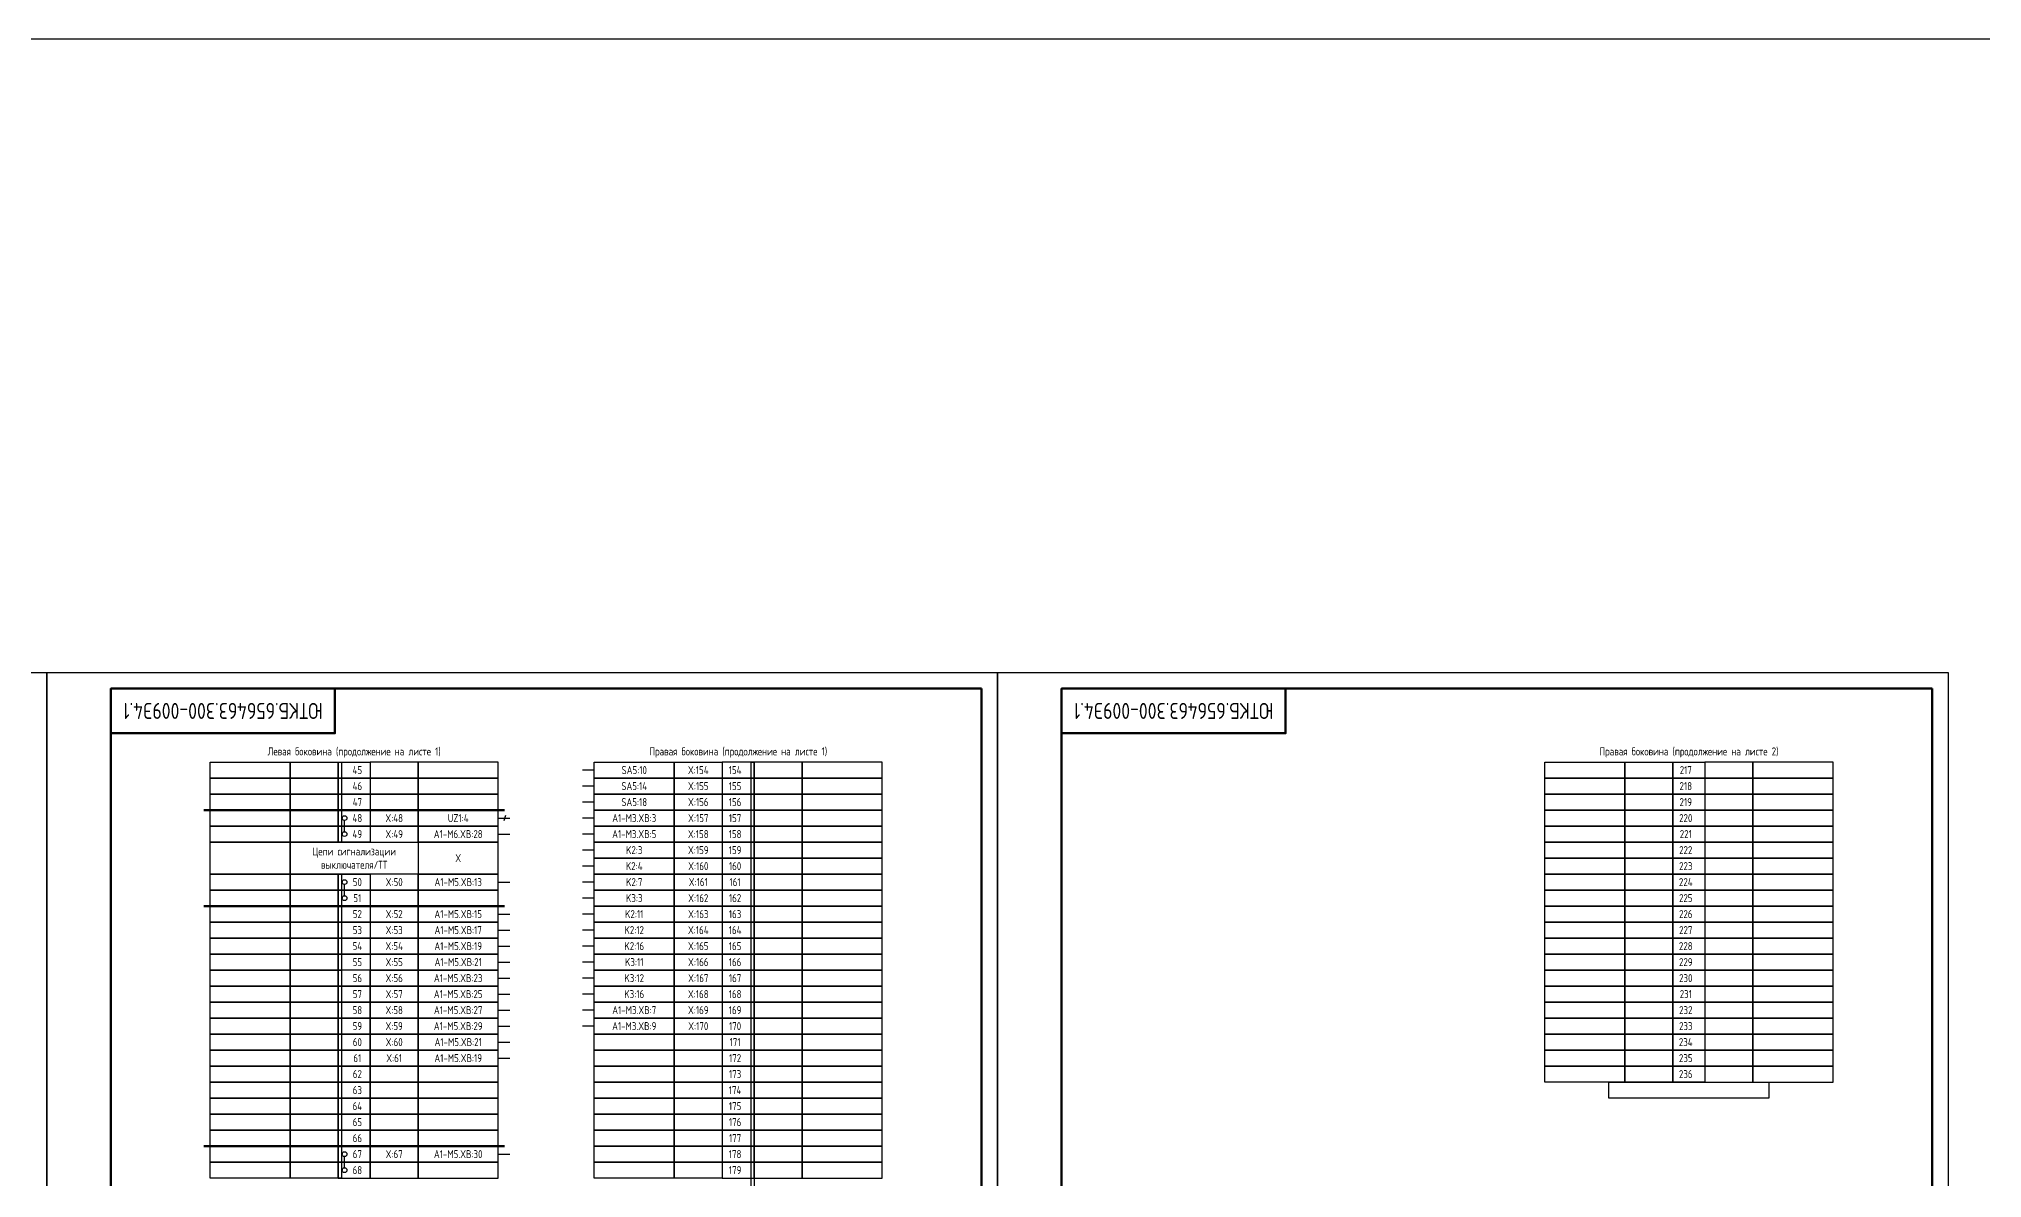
# Model space of a CAD drawing. Header units: millimetres. Extents: x -936 to 3453, y -90 to 618.
# Drawn here: x 2394 to 3002, y 262 to 618 of the extents above; entities that cross this region are included whole.
import ezdxf

# ---------------------------------------------------------------- set-up
doc = ezdxf.new("R2010")
doc.units = ezdxf.units.MM
doc.styles.add('Gost_type_A', font='GOST_A.TTF')

# ---------------------------------------------------------------- blocks, each defined once
blk = doc.blocks.new('Штамп угловой верхний')
at = {"lineweight": 50}
blk.add_lwpolyline([(0, 0), (70, 0), (70, -14), (0, -14)], close=True, dxfattribs=at)

msp = doc.modelspace()

# ---------------------------------------------------------------- linework, layer by layer
for p, q in [((2568, 389.5), (2564.38, 389.5)), ((2568, 384.5), (2564.38, 384.5)), ((2568, 379.5), (2564.38, 379.5)), ((2490, 370.25), (2490, 373.75)), ((2538, 374.5), (2541.62, 374.5)), ((2540.33, 375.31), (2539.75, 373.69)), ((2568, 374.5), (2564.38, 374.5)), ((2538, 369.5), (2541.62, 369.5)), ((2568, 369.5), (2564.38, 369.5)), ((2568, 364.5), (2564.38, 364.5)), ((2568, 359.5), (2564.38, 359.5)), ((2490, 350.25), (2490, 353.75)), ((2538, 354.5), (2541.62, 354.5)), ((2568, 354.5), (2564.38, 354.5)), ((2568, 349.5), (2564.38, 349.5)), ((2538, 344.5), (2541.62, 344.5)), ((2568, 344.5), (2564.38, 344.5)), ((2538, 339.5), (2541.62, 339.5)), ((2538, 334.5), (2541.62, 334.5)), ((2568, 339.5), (2564.38, 339.5)), ((2568, 334.5), (2564.38, 334.5)), ((2538, 329.5), (2541.62, 329.5)), ((2568, 329.5), (2564.38, 329.5)), ((2538, 324.5), (2541.62, 324.5)), ((2568, 324.5), (2564.38, 324.5)), ((2538, 319.5), (2541.62, 319.5)), ((2568, 319.5), (2564.38, 319.5)), ((2538, 314.5), (2541.62, 314.5)), ((2568, 314.5), (2564.38, 314.5)), ((2538, 309.5), (2541.62, 309.5)), ((2538, 304.5), (2541.62, 304.5)), ((2568, 309.5), (2564.38, 309.5)), ((2538, 299.5), (2541.62, 299.5)), ((2490, 265.25), (2490, 268.75)), ((2538, 269.5), (2541.62, 269.5))]:
    msp.add_line(p, q)
at = {"lineweight": 50}
for p, q in [((2446, 377), (2540, 377)), ((2446, 347), (2540, 347)), ((2446, 272), (2540, 272))]:
    msp.add_line(p, q, dxfattribs=at)
for points in [[(-936, 618), (3453, 618), (3453, -90), (-936, -90)], [(2397, 420), (2397, 0), (2100, 0), (2100, 420)], [(2694, 420), (2694, 0), (2397, 0), (2397, 420)], [(2991, 420), (2991, 0), (2694, 0), (2694, 420)], [(2448, 392), (2473, 392), (2473, 387), (2448, 387)], [(2473, 392), (2488, 392), (2488, 387), (2473, 387)], [(2488, 392), (2498, 392), (2498, 387), (2488, 387)], [(2488, 392), (2489, 392), (2489, 387), (2488, 387)], [(2513, 392), (2498, 392), (2498, 387), (2513, 387)], [(2538, 392), (2513, 392), (2513, 387), (2538, 387)], [(2568, 392), (2593, 392), (2593, 387), (2568, 387)], [(2593, 392), (2608, 392), (2608, 387), (2593, 387)], [(2618, 392), (2608, 392), (2608, 387), (2618, 387)], [(2618, 242), (2617, 242), (2617, 392), (2618, 392)], [(2633, 392), (2618, 392), (2618, 387), (2633, 387)], [(2658, 392), (2633, 392), (2633, 387), (2658, 387)], [(2865, 392), (2890, 392), (2890, 387), (2865, 387)], [(2890, 392), (2905, 392), (2905, 387), (2890, 387)], [(2905, 392), (2915, 392), (2915, 387), (2905, 387)], [(2930, 392), (2915, 392), (2915, 387), (2930, 387)], [(2955, 392), (2930, 392), (2930, 387), (2955, 387)], [(2448, 387), (2473, 387), (2473, 382), (2448, 382)], [(2473, 387), (2488, 387), (2488, 382), (2473, 382)], [(2488, 387), (2498, 387), (2498, 382), (2488, 382)], [(2488, 387), (2489, 387), (2489, 382), (2488, 382)], [(2513, 387), (2498, 387), (2498, 382), (2513, 382)], [(2538, 387), (2513, 387), (2513, 382), (2538, 382)], [(2568, 387), (2593, 387), (2593, 382), (2568, 382)], [(2593, 387), (2608, 387), (2608, 382), (2593, 382)], [(2618, 387), (2608, 387), (2608, 382), (2618, 382)], [(2633, 387), (2618, 387), (2618, 382), (2633, 382)], [(2658, 387), (2633, 387), (2633, 382), (2658, 382)], [(2865, 387), (2890, 387), (2890, 382), (2865, 382)], [(2890, 387), (2905, 387), (2905, 382), (2890, 382)], [(2905, 387), (2915, 387), (2915, 382), (2905, 382)], [(2930, 387), (2915, 387), (2915, 382), (2930, 382)], [(2955, 387), (2930, 387), (2930, 382), (2955, 382)], [(2448, 382), (2473, 382), (2473, 377), (2448, 377)], [(2448, 377), (2473, 377), (2473, 372), (2448, 372)], [(2473, 382), (2488, 382), (2488, 377), (2473, 377)], [(2473, 377), (2488, 377), (2488, 372), (2473, 372)], [(2488, 382), (2498, 382), (2498, 377), (2488, 377)], [(2488, 382), (2489, 382), (2489, 377), (2488, 377)], [(2488, 377), (2498, 377), (2498, 372), (2488, 372)], [(2488, 377), (2489, 377), (2489, 372), (2488, 372)], [(2513, 382), (2498, 382), (2498, 377), (2513, 377)], [(2513, 377), (2498, 377), (2498, 372), (2513, 372)], [(2538, 382), (2513, 382), (2513, 377), (2538, 377)], [(2538, 377), (2513, 377), (2513, 372), (2538, 372)], [(2568, 382), (2593, 382), (2593, 377), (2568, 377)], [(2568, 377), (2593, 377), (2593, 372), (2568, 372)], [(2593, 382), (2608, 382), (2608, 377), (2593, 377)], [(2593, 377), (2608, 377), (2608, 372), (2593, 372)], [(2618, 382), (2608, 382), (2608, 377), (2618, 377)], [(2618, 377), (2608, 377), (2608, 372), (2618, 372)], [(2633, 382), (2618, 382), (2618, 377), (2633, 377)], [(2633, 377), (2618, 377), (2618, 372), (2633, 372)], [(2658, 382), (2633, 382), (2633, 377), (2658, 377)], [(2658, 377), (2633, 377), (2633, 372), (2658, 372)], [(2865, 382), (2890, 382), (2890, 377), (2865, 377)], [(2865, 377), (2890, 377), (2890, 372), (2865, 372)], [(2890, 382), (2905, 382), (2905, 377), (2890, 377)], [(2890, 377), (2905, 377), (2905, 372), (2890, 372)], [(2905, 382), (2915, 382), (2915, 377), (2905, 377)], [(2905, 377), (2915, 377), (2915, 372), (2905, 372)], [(2930, 382), (2915, 382), (2915, 377), (2930, 377)], [(2930, 377), (2915, 377), (2915, 372), (2930, 372)], [(2955, 382), (2930, 382), (2930, 377), (2955, 377)], [(2955, 377), (2930, 377), (2930, 372), (2955, 372)], [(2448, 372), (2473, 372), (2473, 367), (2448, 367)], [(2473, 372), (2488, 372), (2488, 367), (2473, 367)], [(2488, 372), (2498, 372), (2498, 367), (2488, 367)], [(2488, 372), (2489, 372), (2489, 367), (2488, 367)], [(2513, 372), (2498, 372), (2498, 367), (2513, 367)], [(2538, 372), (2513, 372), (2513, 367), (2538, 367)], [(2568, 372), (2593, 372), (2593, 367), (2568, 367)], [(2593, 372), (2608, 372), (2608, 367), (2593, 367)], [(2618, 372), (2608, 372), (2608, 367), (2618, 367)], [(2633, 372), (2618, 372), (2618, 367), (2633, 367)], [(2658, 372), (2633, 372), (2633, 367), (2658, 367)], [(2865, 372), (2890, 372), (2890, 367), (2865, 367)], [(2890, 372), (2905, 372), (2905, 367), (2890, 367)], [(2905, 372), (2915, 372), (2915, 367), (2905, 367)], [(2930, 372), (2915, 372), (2915, 367), (2930, 367)], [(2955, 372), (2930, 372), (2930, 367), (2955, 367)], [(2448, 367), (2473, 367), (2473, 357), (2448, 357)], [(2473, 367), (2513, 367), (2513, 357), (2473, 357)], [(2538, 367), (2513, 367), (2513, 357), (2538, 357)], [(2568, 367), (2593, 367), (2593, 362), (2568, 362)], [(2593, 367), (2608, 367), (2608, 362), (2593, 362)], [(2618, 367), (2608, 367), (2608, 362), (2618, 362)], [(2633, 367), (2618, 367), (2618, 362), (2633, 362)], [(2658, 367), (2633, 367), (2633, 362), (2658, 362)], [(2865, 367), (2890, 367), (2890, 362), (2865, 362)], [(2890, 367), (2905, 367), (2905, 362), (2890, 362)], [(2905, 367), (2915, 367), (2915, 362), (2905, 362)], [(2930, 367), (2915, 367), (2915, 362), (2930, 362)], [(2955, 367), (2930, 367), (2930, 362), (2955, 362)], [(2568, 362), (2593, 362), (2593, 357), (2568, 357)], [(2593, 362), (2608, 362), (2608, 357), (2593, 357)], [(2618, 362), (2608, 362), (2608, 357), (2618, 357)], [(2633, 362), (2618, 362), (2618, 357), (2633, 357)], [(2658, 362), (2633, 362), (2633, 357), (2658, 357)], [(2865, 362), (2890, 362), (2890, 357), (2865, 357)], [(2890, 362), (2905, 362), (2905, 357), (2890, 357)], [(2905, 362), (2915, 362), (2915, 357), (2905, 357)], [(2930, 362), (2915, 362), (2915, 357), (2930, 357)], [(2955, 362), (2930, 362), (2930, 357), (2955, 357)], [(2448, 357), (2473, 357), (2473, 352), (2448, 352)], [(2473, 357), (2488, 357), (2488, 352), (2473, 352)], [(2488, 357), (2498, 357), (2498, 352), (2488, 352)], [(2488, 357), (2489, 357), (2489, 352), (2488, 352)], [(2513, 357), (2498, 357), (2498, 352), (2513, 352)], [(2538, 357), (2513, 357), (2513, 352), (2538, 352)], [(2568, 357), (2593, 357), (2593, 352), (2568, 352)], [(2593, 357), (2608, 357), (2608, 352), (2593, 352)], [(2618, 357), (2608, 357), (2608, 352), (2618, 352)], [(2633, 357), (2618, 357), (2618, 352), (2633, 352)], [(2658, 357), (2633, 357), (2633, 352), (2658, 352)], [(2865, 357), (2890, 357), (2890, 352), (2865, 352)], [(2890, 357), (2905, 357), (2905, 352), (2890, 352)], [(2905, 357), (2915, 357), (2915, 352), (2905, 352)], [(2930, 357), (2915, 357), (2915, 352), (2930, 352)], [(2955, 357), (2930, 357), (2930, 352), (2955, 352)], [(2448, 352), (2473, 352), (2473, 347), (2448, 347)], [(2448, 347), (2473, 347), (2473, 342), (2448, 342)], [(2473, 352), (2488, 352), (2488, 347), (2473, 347)], [(2473, 347), (2488, 347), (2488, 342), (2473, 342)], [(2488, 352), (2498, 352), (2498, 347), (2488, 347)], [(2488, 352), (2489, 352), (2489, 347), (2488, 347)], [(2488, 347), (2498, 347), (2498, 342), (2488, 342)], [(2488, 347), (2489, 347), (2489, 342), (2488, 342)], [(2513, 352), (2498, 352), (2498, 347), (2513, 347)], [(2513, 347), (2498, 347), (2498, 342), (2513, 342)], [(2538, 352), (2513, 352), (2513, 347), (2538, 347)], [(2538, 347), (2513, 347), (2513, 342), (2538, 342)], [(2568, 352), (2593, 352), (2593, 347), (2568, 347)], [(2568, 347), (2593, 347), (2593, 342), (2568, 342)], [(2593, 352), (2608, 352), (2608, 347), (2593, 347)], [(2593, 347), (2608, 347), (2608, 342), (2593, 342)], [(2618, 352), (2608, 352), (2608, 347), (2618, 347)], [(2618, 347), (2608, 347), (2608, 342), (2618, 342)], [(2633, 352), (2618, 352), (2618, 347), (2633, 347)], [(2633, 347), (2618, 347), (2618, 342), (2633, 342)], [(2658, 352), (2633, 352), (2633, 347), (2658, 347)], [(2658, 347), (2633, 347), (2633, 342), (2658, 342)], [(2865, 352), (2890, 352), (2890, 347), (2865, 347)], [(2865, 347), (2890, 347), (2890, 342), (2865, 342)], [(2890, 352), (2905, 352), (2905, 347), (2890, 347)], [(2890, 347), (2905, 347), (2905, 342), (2890, 342)], [(2905, 352), (2915, 352), (2915, 347), (2905, 347)], [(2905, 347), (2915, 347), (2915, 342), (2905, 342)], [(2930, 352), (2915, 352), (2915, 347), (2930, 347)], [(2930, 347), (2915, 347), (2915, 342), (2930, 342)], [(2955, 352), (2930, 352), (2930, 347), (2955, 347)], [(2955, 347), (2930, 347), (2930, 342), (2955, 342)], [(2448, 342), (2473, 342), (2473, 337), (2448, 337)], [(2473, 342), (2488, 342), (2488, 337), (2473, 337)], [(2488, 342), (2498, 342), (2498, 337), (2488, 337)], [(2488, 342), (2489, 342), (2489, 337), (2488, 337)], [(2513, 342), (2498, 342), (2498, 337), (2513, 337)], [(2538, 342), (2513, 342), (2513, 337), (2538, 337)], [(2568, 342), (2593, 342), (2593, 337), (2568, 337)], [(2593, 342), (2608, 342), (2608, 337), (2593, 337)], [(2618, 342), (2608, 342), (2608, 337), (2618, 337)], [(2633, 342), (2618, 342), (2618, 337), (2633, 337)], [(2658, 342), (2633, 342), (2633, 337), (2658, 337)], [(2865, 342), (2890, 342), (2890, 337), (2865, 337)], [(2890, 342), (2905, 342), (2905, 337), (2890, 337)], [(2905, 342), (2915, 342), (2915, 337), (2905, 337)], [(2930, 342), (2915, 342), (2915, 337), (2930, 337)], [(2955, 342), (2930, 342), (2930, 337), (2955, 337)], [(2448, 337), (2473, 337), (2473, 332), (2448, 332)], [(2473, 337), (2488, 337), (2488, 332), (2473, 332)], [(2488, 337), (2498, 337), (2498, 332), (2488, 332)], [(2488, 337), (2489, 337), (2489, 332), (2488, 332)], [(2513, 337), (2498, 337), (2498, 332), (2513, 332)], [(2538, 337), (2513, 337), (2513, 332), (2538, 332)], [(2568, 337), (2593, 337), (2593, 332), (2568, 332)], [(2593, 337), (2608, 337), (2608, 332), (2593, 332)], [(2618, 337), (2608, 337), (2608, 332), (2618, 332)], [(2633, 337), (2618, 337), (2618, 332), (2633, 332)], [(2658, 337), (2633, 337), (2633, 332), (2658, 332)], [(2865, 337), (2890, 337), (2890, 332), (2865, 332)], [(2890, 337), (2905, 337), (2905, 332), (2890, 332)], [(2905, 337), (2915, 337), (2915, 332), (2905, 332)], [(2930, 337), (2915, 337), (2915, 332), (2930, 332)], [(2955, 337), (2930, 337), (2930, 332), (2955, 332)], [(2448, 332), (2473, 332), (2473, 327), (2448, 327)], [(2473, 332), (2488, 332), (2488, 327), (2473, 327)], [(2488, 332), (2498, 332), (2498, 327), (2488, 327)], [(2488, 332), (2489, 332), (2489, 327), (2488, 327)], [(2513, 332), (2498, 332), (2498, 327), (2513, 327)], [(2538, 332), (2513, 332), (2513, 327), (2538, 327)], [(2568, 332), (2593, 332), (2593, 327), (2568, 327)], [(2593, 332), (2608, 332), (2608, 327), (2593, 327)], [(2618, 332), (2608, 332), (2608, 327), (2618, 327)], [(2633, 332), (2618, 332), (2618, 327), (2633, 327)], [(2658, 332), (2633, 332), (2633, 327), (2658, 327)], [(2865, 332), (2890, 332), (2890, 327), (2865, 327)], [(2890, 332), (2905, 332), (2905, 327), (2890, 327)], [(2905, 332), (2915, 332), (2915, 327), (2905, 327)], [(2930, 332), (2915, 332), (2915, 327), (2930, 327)], [(2955, 332), (2930, 332), (2930, 327), (2955, 327)], [(2448, 327), (2473, 327), (2473, 322), (2448, 322)], [(2448, 322), (2473, 322), (2473, 317), (2448, 317)], [(2473, 327), (2488, 327), (2488, 322), (2473, 322)], [(2473, 322), (2488, 322), (2488, 317), (2473, 317)], [(2498, 327), (2488, 327), (2488, 322), (2498, 322)], [(2488, 327), (2489, 327), (2489, 322), (2488, 322)], [(2498, 322), (2488, 322), (2488, 317), (2498, 317)], [(2488, 322), (2489, 322), (2489, 317), (2488, 317)], [(2513, 327), (2498, 327), (2498, 322), (2513, 322)], [(2513, 322), (2498, 322), (2498, 317), (2513, 317)], [(2538, 327), (2513, 327), (2513, 322), (2538, 322)], [(2538, 322), (2513, 322), (2513, 317), (2538, 317)], [(2568, 327), (2593, 327), (2593, 322), (2568, 322)], [(2568, 322), (2593, 322), (2593, 317), (2568, 317)], [(2593, 327), (2608, 327), (2608, 322), (2593, 322)], [(2593, 322), (2608, 322), (2608, 317), (2593, 317)], [(2618, 327), (2608, 327), (2608, 322), (2618, 322)], [(2618, 322), (2608, 322), (2608, 317), (2618, 317)], [(2633, 327), (2618, 327), (2618, 322), (2633, 322)], [(2633, 322), (2618, 322), (2618, 317), (2633, 317)], [(2658, 327), (2633, 327), (2633, 322), (2658, 322)], [(2658, 322), (2633, 322), (2633, 317), (2658, 317)], [(2865, 327), (2890, 327), (2890, 322), (2865, 322)], [(2865, 322), (2890, 322), (2890, 317), (2865, 317)], [(2890, 327), (2905, 327), (2905, 322), (2890, 322)], [(2890, 322), (2905, 322), (2905, 317), (2890, 317)], [(2905, 327), (2915, 327), (2915, 322), (2905, 322)], [(2905, 322), (2915, 322), (2915, 317), (2905, 317)], [(2930, 327), (2915, 327), (2915, 322), (2930, 322)], [(2930, 322), (2915, 322), (2915, 317), (2930, 317)], [(2955, 327), (2930, 327), (2930, 322), (2955, 322)], [(2955, 322), (2930, 322), (2930, 317), (2955, 317)], [(2448, 317), (2473, 317), (2473, 312), (2448, 312)], [(2473, 317), (2488, 317), (2488, 312), (2473, 312)], [(2498, 317), (2488, 317), (2488, 312), (2498, 312)], [(2488, 317), (2489, 317), (2489, 312), (2488, 312)], [(2513, 317), (2498, 317), (2498, 312), (2513, 312)], [(2538, 317), (2513, 317), (2513, 312), (2538, 312)], [(2568, 317), (2593, 317), (2593, 312), (2568, 312)], [(2593, 317), (2608, 317), (2608, 312), (2593, 312)], [(2618, 317), (2608, 317), (2608, 312), (2618, 312)], [(2633, 317), (2618, 317), (2618, 312), (2633, 312)], [(2658, 317), (2633, 317), (2633, 312), (2658, 312)], [(2865, 317), (2890, 317), (2890, 312), (2865, 312)], [(2890, 317), (2905, 317), (2905, 312), (2890, 312)], [(2905, 317), (2915, 317), (2915, 312), (2905, 312)], [(2930, 317), (2915, 317), (2915, 312), (2930, 312)], [(2955, 317), (2930, 317), (2930, 312), (2955, 312)], [(2448, 312), (2473, 312), (2473, 307), (2448, 307)], [(2473, 312), (2488, 312), (2488, 307), (2473, 307)], [(2498, 312), (2488, 312), (2488, 307), (2498, 307)], [(2488, 312), (2489, 312), (2489, 307), (2488, 307)], [(2513, 312), (2498, 312), (2498, 307), (2513, 307)], [(2538, 312), (2513, 312), (2513, 307), (2538, 307)], [(2568, 312), (2593, 312), (2593, 307), (2568, 307)], [(2593, 312), (2608, 312), (2608, 307), (2593, 307)], [(2618, 312), (2608, 312), (2608, 307), (2618, 307)], [(2633, 312), (2618, 312), (2618, 307), (2633, 307)], [(2658, 312), (2633, 312), (2633, 307), (2658, 307)], [(2865, 312), (2890, 312), (2890, 307), (2865, 307)], [(2890, 312), (2905, 312), (2905, 307), (2890, 307)], [(2905, 312), (2915, 312), (2915, 307), (2905, 307)], [(2930, 312), (2915, 312), (2915, 307), (2930, 307)], [(2955, 312), (2930, 312), (2930, 307), (2955, 307)], [(2448, 307), (2473, 307), (2473, 302), (2448, 302)], [(2473, 307), (2488, 307), (2488, 302), (2473, 302)], [(2498, 307), (2488, 307), (2488, 302), (2498, 302)], [(2488, 307), (2489, 307), (2489, 302), (2488, 302)], [(2513, 307), (2498, 307), (2498, 302), (2513, 302)], [(2538, 307), (2513, 307), (2513, 302), (2538, 302)], [(2568, 307), (2593, 307), (2593, 302), (2568, 302)], [(2593, 307), (2608, 307), (2608, 302), (2593, 302)], [(2618, 307), (2608, 307), (2608, 302), (2618, 302)], [(2633, 307), (2618, 307), (2618, 302), (2633, 302)], [(2658, 307), (2633, 307), (2633, 302), (2658, 302)], [(2865, 307), (2890, 307), (2890, 302), (2865, 302)], [(2890, 307), (2905, 307), (2905, 302), (2890, 302)], [(2905, 307), (2915, 307), (2915, 302), (2905, 302)], [(2930, 307), (2915, 307), (2915, 302), (2930, 302)], [(2955, 307), (2930, 307), (2930, 302), (2955, 302)], [(2448, 302), (2473, 302), (2473, 297), (2448, 297)], [(2473, 302), (2488, 302), (2488, 297), (2473, 297)], [(2498, 302), (2488, 302), (2488, 297), (2498, 297)], [(2488, 302), (2489, 302), (2489, 297), (2488, 297)], [(2513, 302), (2498, 302), (2498, 297), (2513, 297)], [(2538, 302), (2513, 302), (2513, 297), (2538, 297)], [(2568, 302), (2593, 302), (2593, 297), (2568, 297)], [(2593, 302), (2608, 302), (2608, 297), (2593, 297)], [(2618, 302), (2608, 302), (2608, 297), (2618, 297)], [(2633, 302), (2618, 302), (2618, 297), (2633, 297)], [(2658, 302), (2633, 302), (2633, 297), (2658, 297)], [(2865, 302), (2890, 302), (2890, 297), (2865, 297)], [(2890, 302), (2905, 302), (2905, 297), (2890, 297)], [(2905, 302), (2915, 302), (2915, 297), (2905, 297)], [(2930, 302), (2915, 302), (2915, 297), (2930, 297)], [(2955, 302), (2930, 302), (2930, 297), (2955, 297)], [(2448, 297), (2473, 297), (2473, 292), (2448, 292)], [(2448, 292), (2473, 292), (2473, 287), (2448, 287)], [(2473, 297), (2488, 297), (2488, 292), (2473, 292)], [(2473, 292), (2488, 292), (2488, 287), (2473, 287)], [(2498, 297), (2488, 297), (2488, 292), (2498, 292)], [(2488, 297), (2489, 297), (2489, 292), (2488, 292)], [(2498, 292), (2488, 292), (2488, 287), (2498, 287)], [(2488, 292), (2489, 292), (2489, 287), (2488, 287)], [(2513, 297), (2498, 297), (2498, 292), (2513, 292)], [(2513, 292), (2498, 292), (2498, 287), (2513, 287)], [(2538, 297), (2513, 297), (2513, 292), (2538, 292)], [(2538, 292), (2513, 292), (2513, 287), (2538, 287)], [(2568, 297), (2593, 297), (2593, 292), (2568, 292)], [(2568, 292), (2593, 292), (2593, 287), (2568, 287)], [(2593, 297), (2608, 297), (2608, 292), (2593, 292)], [(2593, 292), (2608, 292), (2608, 287), (2593, 287)], [(2618, 297), (2608, 297), (2608, 292), (2618, 292)], [(2618, 292), (2608, 292), (2608, 287), (2618, 287)], [(2633, 297), (2618, 297), (2618, 292), (2633, 292)], [(2633, 292), (2618, 292), (2618, 287), (2633, 287)], [(2658, 297), (2633, 297), (2633, 292), (2658, 292)], [(2658, 292), (2633, 292), (2633, 287), (2658, 287)], [(2865, 297), (2890, 297), (2890, 292), (2865, 292)], [(2885, 292), (2935, 292), (2935, 287), (2885, 287)], [(2890, 297), (2905, 297), (2905, 292), (2890, 292)], [(2905, 297), (2915, 297), (2915, 292), (2905, 292)], [(2930, 297), (2915, 297), (2915, 292), (2930, 292)], [(2955, 297), (2930, 297), (2930, 292), (2955, 292)], [(2448, 287), (2473, 287), (2473, 282), (2448, 282)], [(2473, 287), (2488, 287), (2488, 282), (2473, 282)], [(2498, 287), (2488, 287), (2488, 282), (2498, 282)], [(2488, 287), (2489, 287), (2489, 282), (2488, 282)], [(2513, 287), (2498, 287), (2498, 282), (2513, 282)], [(2538, 287), (2513, 287), (2513, 282), (2538, 282)], [(2568, 287), (2593, 287), (2593, 282), (2568, 282)], [(2593, 287), (2608, 287), (2608, 282), (2593, 282)], [(2618, 287), (2608, 287), (2608, 282), (2618, 282)], [(2633, 287), (2618, 287), (2618, 282), (2633, 282)], [(2658, 287), (2633, 287), (2633, 282), (2658, 282)], [(2448, 282), (2473, 282), (2473, 277), (2448, 277)], [(2473, 282), (2488, 282), (2488, 277), (2473, 277)], [(2498, 282), (2488, 282), (2488, 277), (2498, 277)], [(2488, 282), (2489, 282), (2489, 277), (2488, 277)], [(2513, 282), (2498, 282), (2498, 277), (2513, 277)], [(2538, 282), (2513, 282), (2513, 277), (2538, 277)], [(2568, 282), (2593, 282), (2593, 277), (2568, 277)], [(2593, 282), (2608, 282), (2608, 277), (2593, 277)], [(2618, 282), (2608, 282), (2608, 277), (2618, 277)], [(2633, 282), (2618, 282), (2618, 277), (2633, 277)], [(2658, 282), (2633, 282), (2633, 277), (2658, 277)], [(2448, 277), (2473, 277), (2473, 272), (2448, 272)], [(2473, 277), (2488, 277), (2488, 272), (2473, 272)], [(2498, 277), (2488, 277), (2488, 272), (2498, 272)], [(2488, 277), (2489, 277), (2489, 272), (2488, 272)], [(2513, 277), (2498, 277), (2498, 272), (2513, 272)], [(2538, 277), (2513, 277), (2513, 272), (2538, 272)], [(2568, 277), (2593, 277), (2593, 272), (2568, 272)], [(2593, 277), (2608, 277), (2608, 272), (2593, 272)], [(2618, 277), (2608, 277), (2608, 272), (2618, 272)], [(2633, 277), (2618, 277), (2618, 272), (2633, 272)], [(2658, 277), (2633, 277), (2633, 272), (2658, 272)], [(2448, 272), (2473, 272), (2473, 267), (2448, 267)], [(2473, 272), (2488, 272), (2488, 267), (2473, 267)], [(2498, 272), (2488, 272), (2488, 267), (2498, 267)], [(2488, 272), (2489, 272), (2489, 267), (2488, 267)], [(2513, 272), (2498, 272), (2498, 267), (2513, 267)], [(2538, 272), (2513, 272), (2513, 267), (2538, 267)], [(2568, 272), (2593, 272), (2593, 267), (2568, 267)], [(2593, 272), (2608, 272), (2608, 267), (2593, 267)], [(2618, 272), (2608, 272), (2608, 267), (2618, 267)], [(2633, 272), (2618, 272), (2618, 267), (2633, 267)], [(2658, 272), (2633, 272), (2633, 267), (2658, 267)], [(2448, 267), (2473, 267), (2473, 262), (2448, 262)], [(2473, 267), (2488, 267), (2488, 262), (2473, 262)], [(2498, 267), (2488, 267), (2488, 262), (2498, 262)], [(2488, 267), (2489, 267), (2489, 262), (2488, 262)], [(2513, 267), (2498, 267), (2498, 262), (2513, 262)], [(2538, 267), (2513, 267), (2513, 262), (2538, 262)], [(2568, 267), (2593, 267), (2593, 262), (2568, 262)], [(2593, 267), (2608, 267), (2608, 262), (2593, 262)], [(2618, 267), (2608, 267), (2608, 262), (2618, 262)], [(2633, 267), (2618, 267), (2618, 262), (2633, 262)], [(2658, 267), (2633, 267), (2633, 262), (2658, 262)]]:
    msp.add_lwpolyline(points, close=True)
for points in [[(2689, 415), (2689, 5), (2417, 5), (2417, 415)], [(2986, 415), (2986, 5), (2714, 5), (2714, 415)]]:
    msp.add_lwpolyline(points, close=True, dxfattribs=at)
for centre in [(2490, 374.5), (2490, 369.5), (2490, 354.5), (2490, 349.5), (2490, 269.5), (2490, 264.5)]:
    msp.add_circle(centre, 0.75)

# ---------------------------------------------------------------- block references
for p in [(2417, 415), (2714, 415)]:
    msp.add_blockref('Штамп угловой верхний', p)

# ---------------------------------------------------------------- texts
at = {"char_height": 5, "width": 70, "attachment_point": 5, "rotation": 180, "style": 'Gost_type_A'}
for insert in [(2452, 408), (2749, 408)]:
    msp.add_mtext('ЮТКБ.656463.300-009Э4.1', dxfattribs=dict(at, insert=insert))
at = {"char_height": 2.5, "attachment_point": 5, "style": 'Gost_type_A'}
for s, insert, width in [('Левая боковина (продолжение на листе 1)', (2493, 395), 90), ('Правая боковина (продолжение на листе 1)', (2613, 395), 90), ('Правая боковина (продолжение на листе 2)', (2910, 395), 90), ('SA5:10', (2580.5, 389.5), 25), ('SA5:14', (2580.5, 384.5), 25), ('SA5:18', (2580.5, 379.5), 25), ('A1-M6.XВ:28', (2525.5, 369.5), 25), ('UZ1:4', (2525.5, 374.5), 25), ('A1-M3.XВ:5', (2580.5, 369.5), 25), ('A1-M3.XВ:3', (2580.5, 374.5), 25), ('Цепи сигнализации выключателя/ТТ', (2493, 362), 40), ('K2:3', (2580.5, 364.5), 25), ('X', (2525.5, 362), 25), ('K2:4', (2580.5, 359.5), 25), ('A1-M5.XВ:13', (2525.5, 354.5), 25), ('K2:7', (2580.5, 354.5), 25), ('K3:3', (2580.5, 349.5), 25), ('A1-M5.XВ:15', (2525.5, 344.5), 25), ('A1-M5.XВ:17', (2525.5, 339.5), 25), ('K2:12', (2580.5, 339.5), 25), ('K2:11', (2580.5, 344.5), 25), ('A1-M5.XВ:19', (2525.5, 334.5), 25), ('K2:16', (2580.5, 334.5), 25), ('A1-M5.XВ:21', (2525.5, 329.5), 25), ('K3:11', (2580.5, 329.5), 25), ('A1-M5.XВ:23', (2525.5, 324.5), 25), ('K3:12', (2580.5, 324.5), 25), ('A1-M5.XВ:25', (2525.5, 319.5), 25), ('A1-M5.XВ:27', (2525.5, 314.5), 25), ('A1-M3.XВ:7', (2580.5, 314.5), 25), ('K3:16', (2580.5, 319.5), 25), ('A1-M5.XВ:29', (2525.5, 309.5), 25), ('A1-M3.XВ:9', (2580.5, 309.5), 25), ('A1-M5.XВ:21', (2525.5, 304.5), 25), ('A1-M5.XВ:19', (2525.5, 299.5), 25), ('A1-M5.XВ:30', (2525.5, 269.5), 25)]:
    msp.add_mtext(s, dxfattribs=dict(at, insert=insert, width=width))
at = {"ltscale": 10, "char_height": 2.5, "attachment_point": 5, "style": 'Gost_type_A'}
for s, insert, width in [('45', (2494, 389.5), 8), ('X:154', (2600.5, 389.5), 15), ('154', (2612, 389.5), 8), ('217', (2909, 389.5), 8), ('46', (2494, 384.5), 8), ('X:155', (2600.5, 384.5), 15), ('155', (2612, 384.5), 8), ('218', (2909, 384.5), 8), ('47', (2494, 379.5), 8), ('X:156', (2600.5, 379.5), 15), ('156', (2612, 379.5), 8), ('219', (2909, 379.5), 8), ('48', (2494, 374.5), 8), ('49', (2494, 369.5), 8), ('X:48', (2505.5, 374.5), 15), ('X:49', (2505.5, 369.5), 15), ('X:158', (2600.5, 369.5), 15), ('X:157', (2600.5, 374.5), 15), ('158', (2612, 369.5), 8), ('157', (2612, 374.5), 8), ('220', (2909, 374.5), 8), ('221', (2909, 369.5), 8), ('X:159', (2600.5, 364.5), 15), ('159', (2612, 364.5), 8), ('222', (2909, 364.5), 8), ('X:160', (2600.5, 359.5), 15), ('160', (2612, 359.5), 8), ('223', (2909, 359.5), 8), ('50', (2494, 354.5), 8), ('X:50', (2505.5, 354.5), 15), ('X:161', (2600.5, 354.5), 15), ('161', (2612, 354.5), 8), ('224', (2909, 354.5), 8), ('51', (2494, 349.5), 8), ('X:162', (2600.5, 349.5), 15), ('162', (2612, 349.5), 8), ('225', (2909, 349.5), 8), ('53', (2494, 339.5), 8), ('52', (2494, 344.5), 8), ('X:53', (2505.5, 339.5), 15), ('X:52', (2505.5, 344.5), 15), ('X:164', (2600.5, 339.5), 15), ('X:163', (2600.5, 344.5), 15), ('164', (2612, 339.5), 8), ('163', (2612, 344.5), 8), ('226', (2909, 344.5), 8), ('227', (2909, 339.5), 8), ('54', (2494, 334.5), 8), ('X:54', (2505.5, 334.5), 15), ('X:165', (2600.5, 334.5), 15), ('165', (2612, 334.5), 8), ('228', (2909, 334.5), 8), ('55', (2494, 329.5), 8), ('X:55', (2505.5, 329.5), 15), ('X:166', (2600.5, 329.5), 15), ('166', (2612, 329.5), 8), ('229', (2909, 329.5), 8), ('56', (2494, 324.5), 8), ('X:56', (2505.5, 324.5), 15), ('X:167', (2600.5, 324.5), 15), ('167', (2612, 324.5), 8), ('230', (2909, 324.5), 8), ('58', (2494, 314.5), 8), ('57', (2494, 319.5), 8), ('X:58', (2505.5, 314.5), 15), ('X:57', (2505.5, 319.5), 15), ('X:168', (2600.5, 319.5), 15), ('X:169', (2600.5, 314.5), 15), ('168', (2612, 319.5), 8), ('169', (2612, 314.5), 8), ('232', (2909, 314.5), 8), ('231', (2909, 319.5), 8), ('59', (2494, 309.5), 8), ('X:59', (2505.5, 309.5), 15), ('X:170', (2600.5, 309.5), 15), ('170', (2612, 309.5), 8), ('233', (2909, 309.5), 8), ('60', (2494, 304.5), 8), ('X:60', (2505.5, 304.5), 15), ('171', (2612, 304.5), 8), ('234', (2909, 304.5), 8), ('61', (2494, 299.5), 8), ('X:61', (2505.5, 299.5), 15), ('172', (2612, 299.5), 8), ('235', (2909, 299.5), 8), ('62', (2494, 294.5), 8), ('173', (2612, 294.5), 8), ('236', (2909, 294.5), 8), ('64', (2494, 284.5), 8), ('63', (2494, 289.5), 8), ('174', (2612, 289.5), 8), ('175', (2612, 284.5), 8), ('65', (2494, 279.5), 8), ('176', (2612, 279.5), 8), ('66', (2494, 274.5), 8), ('177', (2612, 274.5), 8), ('67', (2494, 269.5), 8), ('X:67', (2505.5, 269.5), 15), ('178', (2612, 269.5), 8), ('68', (2494, 264.5), 8), ('179', (2612, 264.5), 8)]:
    msp.add_mtext(s, dxfattribs=dict(at, insert=insert, width=width))

doc.saveas('drawing.dxf')
